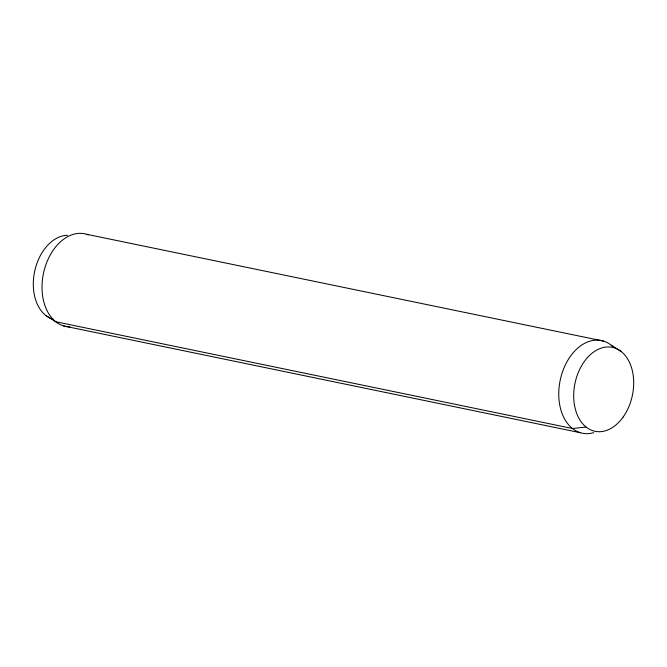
<?xml version="1.0" encoding="UTF-8"?>
<svg xmlns="http://www.w3.org/2000/svg" width="667" height="667" viewBox="0 0 667 667"><rect width="100%" height="100%" fill="white"/><g stroke="black" fill="none" stroke-linecap="round" stroke-linejoin="round"><path stroke-width="1" d="M586.101 427.047L572.461 428.506L55.72 321.744L45.715 315.399M86.585 234.275L603.327 341.045M63.673 325.955L580.415 432.725M611.28 345.256L621.285 351.601M53.277 319.318A42.863 29.331 -78.3 0 1 34.167 273.945A42.863 29.331 -78.3 0 1 67.525 235.284M69.785 326.888A47.299 32.366 -78.3 0 1 43.355 273.954A47.299 32.366 -78.3 0 1 88.261 234.851M593.738 432.641A47.299 32.366 -78.3 0 1 560.363 379.448A47.299 32.366 -78.3 0 1 612.715 346.481M623.17 417.008A42.863 29.331 -78.3 0 0 613.723 347.682A42.863 29.331 -78.3 0 0 574.187 403.285A42.863 29.331 -78.3 0 0 623.17 417.008"/></g></svg>
